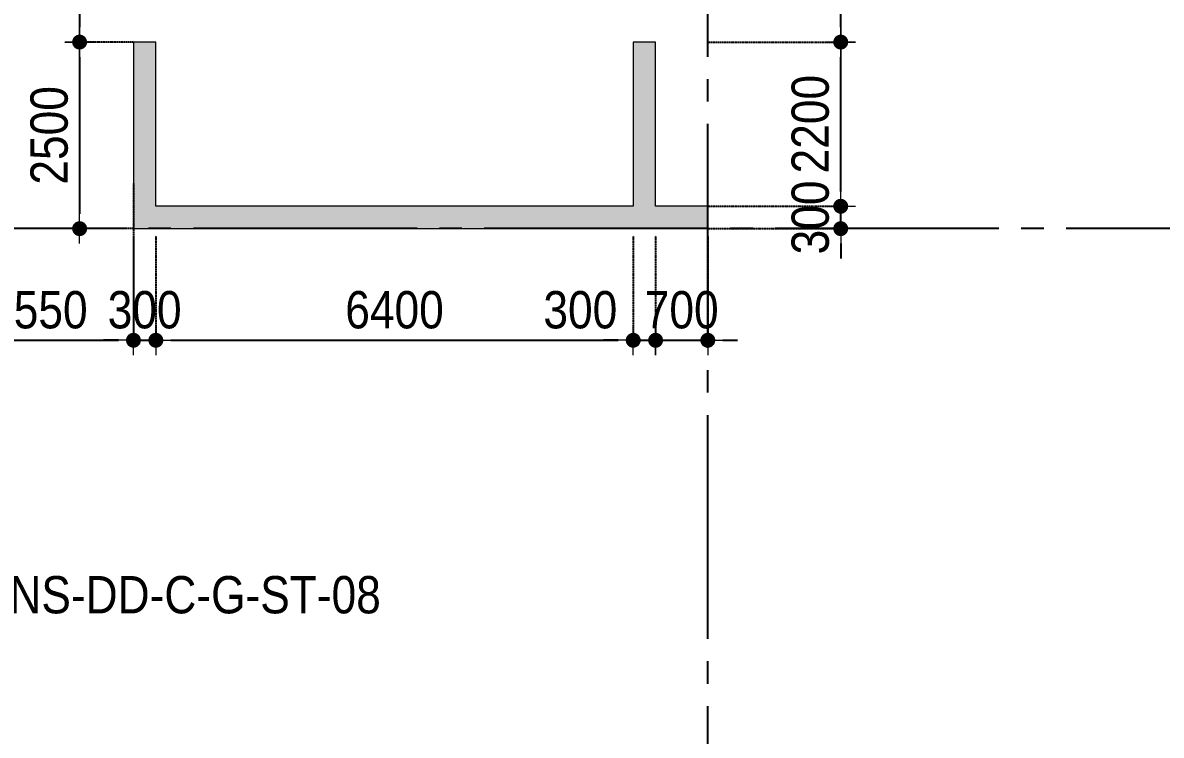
# Model space of a CAD drawing. Header units: millimetres. Extents: x -3973692 to -2843767, y 592734 to 838475.
# Drawn here: x -3670379 to -3655116, y 615443 to 624990 of the extents above; entities that cross this region are included whole.
import ezdxf
from ezdxf.enums import TextEntityAlignment as Align

# ---------------------------------------------------------------- set-up
doc = ezdxf.new("R2010")
doc.units = ezdxf.units.MM
doc.header["$MEASUREMENT"] = 0
doc.header["$PDMODE"] = 3
doc.header["$PDSIZE"] = -20
for name, pattern in [('CHG_XX_Luoi truc$0$MB_Luoi truc$0$Center101', [13, 10, -1, 1, -1]), ('DIVIDE2', [15.875, 6.35, -3.175, 0, -3.175, 0, -3.175]), ('HIDDEN5', [2.8375, 1.25, -1.5875])]:
    doc.linetypes.add(name, pattern=pattern)
doc.layers.get('0').update_dxf_attribs({"lineweight": 9})
doc.layers.get('Defpoints').update_dxf_attribs({"color": 10, "lineweight": 0})
for name, color, linetype, lineweight in [("'S_General_Dim_1", 1, 'Continuous', 18), ("'S_General_Divide_3 Intermediate", 3, 'DIVIDE2', 40), ("'S_General_Text_2_Normal", 2, 'Continuous', 25), ('CHG_XX_Cot_Ham 1$0$Ap0302_PC', 150, 'Continuous', 9), ('CHG_XX_Cot_Ham 1$0$Ap0311_H', 8, 'Continuous', 15), ('KTH', 154, 'Continuous', 9)]:
    doc.layers.add(name, color=color, linetype=linetype, lineweight=lineweight)
for name, color, linetype in [('CHG_XX_Cot_Ham 1$0$mb_cot tang 1-3$0$Concrete Line', 6, 'Continuous'), ('CHG_XX_Luoi truc$0$Grid', 34, 'Continuous'), ('CHG_XX_Luoi truc$0$Grid Line', 251, 'CHG_XX_Luoi truc$0$MB_Luoi truc$0$Center101')]:
    doc.layers.add(name, color=color, linetype=linetype)
doc.styles.add('arial', font='arial.ttf', dxfattribs={"width": 0.85})
doc.styles.add('CHG_XX_Luoi truc$0$MB_Luoi truc$0$Grid A-F$0$VNI-HelveCB', font='')
doc.styles.get('CHG_XX_Luoi truc$0$MB_Luoi truc$0$Grid A-F$0$VNI-HelveCB').set_extended_font_data('VNI-Helve-Condense', bold=True)
doc.dimstyles.new('200', dxfattribs={"dimscale": 200, "dimtxt": 2.5, "dimasz": 1, "dimexe": 0, "dimexo": 0, "dimgap": 0.75, "dimtad": 1, "dimdec": 0, "dimrnd": 10, "dimzin": 9, "dimdsep": 46, "dimtxsty": 'arial', "dimblk1": 'DIMDOT', "dimblk2": 'DIMDOT', "dimsah": 1, "dimcen": 2, "dimdle": 3, "dimclre": 8, "dimclrt": 2, "dimadec": 0, "dimazin": 0, "dimtfac": 1, "dimtdec": 0, "dimtix": 1, "dimtmove": 2, "dimatfit": 3, "dimldrblk": 'DIMPIJL', "dimfxl": 1, "dimtvp": 1.8, "dimtolj": 1, "dimtzin": 0, "dimarcsym": 0})

# ---------------------------------------------------------------- blocks, each defined once
blk = doc.blocks.new('*U2841')
at = {"layer": 'CHG_XX_Luoi truc$0$Grid Line'}
blk.add_line((0, 0), (0, 608), dxfattribs=at)
at = {"layer": 'CHG_XX_Luoi truc$0$Grid', "lineweight": -2, "style": 'CHG_XX_Luoi truc$0$MB_Luoi truc$0$Grid A-F$0$VNI-HelveCB'}
for tag, p in [('GRIDSUB', (0, 617)), ('GRID', (0, -9))]:
    blk.add_attdef(tag, text='', height=5, dxfattribs=at).set_placement(p, align=Align.MIDDLE)
blk = doc.blocks.new('*U2843')
at = {"layer": 'CHG_XX_Luoi truc$0$Grid Line'}
blk.add_line((0, 0), (0, 438), dxfattribs=at)
at = {"layer": 'CHG_XX_Luoi truc$0$Grid', "lineweight": -2, "style": 'CHG_XX_Luoi truc$0$MB_Luoi truc$0$Grid A-F$0$VNI-HelveCB'}
for tag, p in [('GRIDSUB', (0, 447)), ('GRID', (0, -9))]:
    blk.add_attdef(tag, text='', height=5, dxfattribs=at).set_placement(p, align=Align.MIDDLE)
blk = doc.blocks.new('CHG_XX_Luoi truc')
at = {"layer": 'CHG_XX_Luoi truc$0$Grid', "xscale": 300, "yscale": 300, "zscale": 300}
blk.add_blockref('*U2841', (87300, -12747), dxfattribs=at)
at = {"layer": 'CHG_XX_Luoi truc$0$Grid', "xscale": 300.0000000000013, "yscale": 300.0000000000013, "zscale": 300.0000000000013, "rotation": 90}
blk.add_blockref('*U2843', (110703, 12250), dxfattribs=at)
blk = doc.blocks.new('CHG_XX_Cot_Ham 1')
at = {"layer": 'CHG_XX_Cot_Ham 1$0$Ap0302_PC'}
h = blk.add_hatch(color=256, dxfattribs=at)
h.dxf.hatch_style = 1
h.paths.add_polyline_path([(87300, 12550), (86600, 12550), (86600, 14750), (86300, 14750), (86300, 12550), (79900, 12550), (79900, 14750), (79600, 14750), (79600, 12250), (87300, 12250)])
at = {"layer": 'CHG_XX_Cot_Ham 1$0$Ap0311_H'}
h = blk.add_hatch(color=256, dxfattribs=at)
h.dxf.hatch_style = 1
h.paths.add_polyline_path([(99639.2, 163400), (-10900, 163400), (-10900, 85450), (-300, 85450), (-300, 84050), (32350, 84050), (32350, -9000), (103575.5, -9000), (106050, -6022), (106050, 158254.3)])
h.paths.add_polyline_path([(99533.7, 163100), (105750, 158110.4), (105750, 90450), (105650, 90450), (105650, 90450), (105750, 90450), (105750, 13850), (105750, 13825.9), (105750, -5913.6), (103434.7, -8700), (93600, -8700), (32650, -8700), (32650, 84350), (0, 84350), (0, 85750), (-10600, 85750), (-10600, 163100), (93600, 163100)], flags=16)
at = {"layer": 'CHG_XX_Cot_Ham 1$0$Ap0302_PC'}
blk.add_lwpolyline([(79600, 14750), (79600, 12250), (87300, 12250), (87300, 12550), (86600, 12550), (86600, 14750), (86300, 14750), (86300, 12550), (79900, 12550), (79900, 14750), (79600, 14750)], dxfattribs=at)
at = {"layer": 'CHG_XX_Cot_Ham 1$0$mb_cot tang 1-3$0$Concrete Line'}
blk.add_blockref('CHG_XX_Luoi truc', (0, 0), dxfattribs=at)
blk = doc.blocks.new('DIMDOT')
for p, q in [((0, -1), (0, 1)), ((1, 0), (-1, 0))]:
    blk.add_line(p, q)
at = {"const_width": 0.5}
blk.add_lwpolyline([(-0.25, 0, 1), (0.25, 0, 1)], format="xyb", close=True, dxfattribs=at)
blk = doc.blocks.new('*D2006')
at = {"layer": "'S_General_Dim_1", "color": 8, "linetype": 'HIDDEN5', "lineweight": -2, "transparency": 16777216}
for p, q in [((-3668895, 627131), (-3669617, 627131)), ((-3668895, 624731), (-3669617, 624731))]:
    blk.add_line(p, q, dxfattribs=at)
at = {"layer": "'S_General_Dim_1", "color": 0, "lineweight": -2, "transparency": 16777216}
blk.add_line((-3669617, 626931), (-3669617, 624931), dxfattribs=at)
at = {"layer": 'Defpoints', "color": 0, "transparency": 16777216}
for p in [(-3668895, 627131), (-3669617, 624731), (-3668895, 624731)]:
    blk.add_point(p, dxfattribs=at)
at = {"layer": "'S_General_Dim_1", "color": 0, "lineweight": -2, "transparency": 16777216, "xscale": 200, "yscale": 200, "zscale": 200}
for p, rotation in [((-3669617, 627131), 90), ((-3669617, 624731), 270)]:
    blk.add_blockref('DIMDOT', p, dxfattribs=dict(at, rotation=rotation))
at = {"layer": "'S_General_Dim_1", "color": 2, "transparency": 16777216, "insert": (-3670023, 625931), "char_height": 500, "attachment_point": 5, "rotation": 90, "style": 'arial'}
blk.add_mtext('\\A1;2400', dxfattribs=at)
blk = doc.blocks.new('DIMPIJL')
at = {"linetype": 'ByBlock'}
blk.add_solid([(-2.5, 0.417), (-2.5, -0.417), (0, 0)], dxfattribs=at)
blk = doc.blocks.new('*D2007')
at = {"layer": "'S_General_Dim_1", "color": 8, "linetype": 'HIDDEN5', "lineweight": -2, "transparency": 16777216}
for p, q in [((-3668895, 624731), (-3669617, 624731)), ((-3668895, 622231), (-3669617, 622231))]:
    blk.add_line(p, q, dxfattribs=at)
at = {"layer": "'S_General_Dim_1", "color": 0, "lineweight": -2, "transparency": 16777216}
blk.add_line((-3669617, 624531), (-3669617, 622431), dxfattribs=at)
at = {"layer": 'Defpoints', "color": 0, "transparency": 16777216}
for p in [(-3668895, 624731), (-3669617, 622231), (-3668895, 622231)]:
    blk.add_point(p, dxfattribs=at)
at = {"layer": "'S_General_Dim_1", "color": 0, "lineweight": -2, "transparency": 16777216, "xscale": 200, "yscale": 200, "zscale": 200}
for p, rotation in [((-3669617, 624731), 90), ((-3669617, 622231), 270)]:
    blk.add_blockref('DIMDOT', p, dxfattribs=dict(at, rotation=rotation))
at = {"layer": "'S_General_Dim_1", "color": 2, "transparency": 16777216, "insert": (-3670023, 623481), "char_height": 500, "attachment_point": 5, "rotation": 90, "style": 'arial'}
blk.add_mtext('\\A1;2500', dxfattribs=at)
blk = doc.blocks.new('*D1998')
at = {"layer": "'S_General_Dim_1", "color": 8, "linetype": 'HIDDEN5', "lineweight": -2, "transparency": 16777216}
for p, q in [((-3668895, 622135), (-3668895, 620735)), ((-3668595, 622135), (-3668595, 620735))]:
    blk.add_line(p, q, dxfattribs=at)
at = {"layer": "'S_General_Dim_1", "color": 0, "lineweight": -2, "transparency": 16777216}
for p, q in [((-3669095, 620735), (-3669295, 620735)), ((-3668895, 620735), (-3668595, 620735)), ((-3668395, 620735), (-3668195, 620735))]:
    blk.add_line(p, q, dxfattribs=at)
at = {"layer": 'Defpoints', "color": 0, "transparency": 16777216}
for p in [(-3668895, 622135), (-3668595, 622135), (-3668595, 620735)]:
    blk.add_point(p, dxfattribs=at)
at = {"layer": "'S_General_Dim_1", "color": 0, "lineweight": -2, "transparency": 16777216, "xscale": 200, "yscale": 200, "zscale": 200}
blk.add_blockref('DIMDOT', (-3668895, 620735), dxfattribs=at)
at = {"layer": "'S_General_Dim_1", "color": 0, "lineweight": -2, "transparency": 16777216, "xscale": 200, "yscale": 200, "zscale": 200, "rotation": 180}
blk.add_blockref('DIMDOT', (-3668595, 620735), dxfattribs=at)
at = {"layer": "'S_General_Dim_1", "color": 2, "transparency": 16777216, "insert": (-3668745, 621141), "char_height": 500, "attachment_point": 5, "style": 'arial'}
blk.add_mtext('\\A1;300', dxfattribs=at)
blk = doc.blocks.new('*D1999')
at = {"layer": "'S_General_Dim_1", "color": 8, "linetype": 'HIDDEN5', "lineweight": -2, "transparency": 16777216}
for p, q in [((-3668595, 622135), (-3668595, 620735)), ((-3662195, 622135), (-3662195, 620735))]:
    blk.add_line(p, q, dxfattribs=at)
at = {"layer": "'S_General_Dim_1", "color": 0, "lineweight": -2, "transparency": 16777216}
blk.add_line((-3668395, 620735), (-3662395, 620735), dxfattribs=at)
at = {"layer": 'Defpoints', "color": 0, "transparency": 16777216}
for p in [(-3668595, 622135), (-3662195, 622135), (-3662195, 620735)]:
    blk.add_point(p, dxfattribs=at)
at = {"layer": "'S_General_Dim_1", "color": 0, "lineweight": -2, "transparency": 16777216, "xscale": 200, "yscale": 200, "zscale": 200, "rotation": 180}
blk.add_blockref('DIMDOT', (-3668595, 620735), dxfattribs=at)
at = {"layer": "'S_General_Dim_1", "color": 0, "lineweight": -2, "transparency": 16777216, "xscale": 200, "yscale": 200, "zscale": 200}
blk.add_blockref('DIMDOT', (-3662195, 620735), dxfattribs=at)
at = {"layer": "'S_General_Dim_1", "color": 2, "transparency": 16777216, "insert": (-3665395, 621141), "char_height": 500, "attachment_point": 5, "style": 'arial'}
blk.add_mtext('\\A1;6400', dxfattribs=at)
blk = doc.blocks.new('*D2000')
at = {"layer": "'S_General_Dim_1", "color": 8, "linetype": 'HIDDEN5', "lineweight": -2, "transparency": 16777216}
for p, q in [((-3662195, 622135), (-3662195, 620735)), ((-3661895, 622135), (-3661895, 620735))]:
    blk.add_line(p, q, dxfattribs=at)
at = {"layer": "'S_General_Dim_1", "color": 0, "lineweight": -2, "transparency": 16777216}
for p, q in [((-3662395, 620735), (-3662595, 620735)), ((-3662195, 620735), (-3661895, 620735)), ((-3661695, 620735), (-3661495, 620735))]:
    blk.add_line(p, q, dxfattribs=at)
at = {"layer": 'Defpoints', "color": 0, "transparency": 16777216}
for p in [(-3662195, 622135), (-3661895, 622135), (-3661895, 620735)]:
    blk.add_point(p, dxfattribs=at)
at = {"layer": "'S_General_Dim_1", "color": 0, "lineweight": -2, "transparency": 16777216, "xscale": 200, "yscale": 200, "zscale": 200}
blk.add_blockref('DIMDOT', (-3662195, 620735), dxfattribs=at)
at = {"layer": "'S_General_Dim_1", "color": 0, "lineweight": -2, "transparency": 16777216, "xscale": 200, "yscale": 200, "zscale": 200, "rotation": 180}
blk.add_blockref('DIMDOT', (-3661895, 620735), dxfattribs=at)
at = {"layer": "'S_General_Dim_1", "color": 2, "transparency": 16777216, "insert": (-3662904, 621141), "char_height": 500, "attachment_point": 5, "style": 'arial'}
blk.add_mtext('\\A1;300', dxfattribs=at)
blk = doc.blocks.new('*D2001')
at = {"layer": "'S_General_Dim_1", "color": 8, "linetype": 'HIDDEN5', "lineweight": -2, "transparency": 16777216}
for p, q in [((-3661895, 622135), (-3661895, 620735)), ((-3661195, 622135), (-3661195, 620735))]:
    blk.add_line(p, q, dxfattribs=at)
at = {"layer": "'S_General_Dim_1", "color": 0, "lineweight": -2, "transparency": 16777216}
for p, q in [((-3662095, 620735), (-3662295, 620735)), ((-3661895, 620735), (-3661195, 620735)), ((-3660995, 620735), (-3660795, 620735))]:
    blk.add_line(p, q, dxfattribs=at)
at = {"layer": 'Defpoints', "color": 0, "transparency": 16777216}
for p in [(-3661895, 622135), (-3661195, 622135), (-3661195, 620735)]:
    blk.add_point(p, dxfattribs=at)
at = {"layer": "'S_General_Dim_1", "color": 0, "lineweight": -2, "transparency": 16777216, "xscale": 200, "yscale": 200, "zscale": 200}
blk.add_blockref('DIMDOT', (-3661895, 620735), dxfattribs=at)
at = {"layer": "'S_General_Dim_1", "color": 0, "lineweight": -2, "transparency": 16777216, "xscale": 200, "yscale": 200, "zscale": 200, "rotation": 180}
blk.add_blockref('DIMDOT', (-3661195, 620735), dxfattribs=at)
at = {"layer": "'S_General_Dim_1", "color": 2, "transparency": 16777216, "insert": (-3661545, 621141), "char_height": 500, "attachment_point": 5, "style": 'arial'}
blk.add_mtext('\\A1;700', dxfattribs=at)
blk = doc.blocks.new('*D2002')
at = {"layer": "'S_General_Dim_1", "color": 0, "lineweight": -2, "transparency": 16777216}
for p, q in [((-3659413, 622731), (-3659413, 622931)), ((-3659413, 622231), (-3659413, 622531)), ((-3659413, 622031), (-3659413, 621831))]:
    blk.add_line(p, q, dxfattribs=at)
at = {"layer": "'S_General_Dim_1", "color": 8, "linetype": 'HIDDEN5', "lineweight": -2, "transparency": 16777216}
for p, q in [((-3661195, 622531), (-3659413, 622531)), ((-3661195, 622231), (-3659413, 622231))]:
    blk.add_line(p, q, dxfattribs=at)
at = {"layer": 'Defpoints', "color": 0, "transparency": 16777216}
for p in [(-3661195, 622531), (-3659413, 622531), (-3661195, 622231)]:
    blk.add_point(p, dxfattribs=at)
at = {"layer": "'S_General_Dim_1", "color": 0, "lineweight": -2, "transparency": 16777216, "xscale": 200, "yscale": 200, "zscale": 200}
for p, rotation in [((-3659413, 622531), 270), ((-3659413, 622231), 90)]:
    blk.add_blockref('DIMDOT', p, dxfattribs=dict(at, rotation=rotation))
at = {"layer": "'S_General_Dim_1", "color": 2, "transparency": 16777216, "insert": (-3659819, 622381), "char_height": 500, "attachment_point": 5, "rotation": 90, "style": 'arial'}
blk.add_mtext('\\A1;300', dxfattribs=at)
blk = doc.blocks.new('*D2003')
at = {"layer": "'S_General_Dim_1", "color": 8, "linetype": 'HIDDEN5', "lineweight": -2, "transparency": 16777216}
for p, q in [((-3661195, 624731), (-3659413, 624731)), ((-3661195, 622531), (-3659413, 622531))]:
    blk.add_line(p, q, dxfattribs=at)
at = {"layer": "'S_General_Dim_1", "color": 0, "lineweight": -2, "transparency": 16777216}
blk.add_line((-3659413, 622731), (-3659413, 624531), dxfattribs=at)
at = {"layer": 'Defpoints', "color": 0, "transparency": 16777216}
for p in [(-3661195, 624731), (-3659413, 624731), (-3661195, 622531)]:
    blk.add_point(p, dxfattribs=at)
at = {"layer": "'S_General_Dim_1", "color": 0, "lineweight": -2, "transparency": 16777216, "xscale": 200, "yscale": 200, "zscale": 200}
for p, rotation in [((-3659413, 624731), 90), ((-3659413, 622531), 270)]:
    blk.add_blockref('DIMDOT', p, dxfattribs=dict(at, rotation=rotation))
at = {"layer": "'S_General_Dim_1", "color": 2, "transparency": 16777216, "insert": (-3659819, 623631), "char_height": 500, "attachment_point": 5, "rotation": 90, "style": 'arial'}
blk.add_mtext('\\A1;2200', dxfattribs=at)
blk = doc.blocks.new('*D2004')
at = {"layer": "'S_General_Dim_1", "color": 8, "linetype": 'HIDDEN5', "lineweight": -2, "transparency": 16777216}
for p, q in [((-3661195, 627131), (-3659413, 627131)), ((-3661195, 624731), (-3659413, 624731))]:
    blk.add_line(p, q, dxfattribs=at)
at = {"layer": "'S_General_Dim_1", "color": 0, "lineweight": -2, "transparency": 16777216}
blk.add_line((-3659413, 624931), (-3659413, 626931), dxfattribs=at)
at = {"layer": 'Defpoints', "color": 0, "transparency": 16777216}
for p in [(-3661195, 627131), (-3659413, 627131), (-3661195, 624731)]:
    blk.add_point(p, dxfattribs=at)
at = {"layer": "'S_General_Dim_1", "color": 0, "lineweight": -2, "transparency": 16777216, "xscale": 200, "yscale": 200, "zscale": 200}
for p, rotation in [((-3659413, 627131), 90), ((-3659413, 624731), 270)]:
    blk.add_blockref('DIMDOT', p, dxfattribs=dict(at, rotation=rotation))
at = {"layer": "'S_General_Dim_1", "color": 2, "transparency": 16777216, "insert": (-3659819, 625931), "char_height": 500, "attachment_point": 5, "rotation": 90, "style": 'arial'}
blk.add_mtext('\\A1;2400', dxfattribs=at)
blk = doc.blocks.new('CT')
at = {"layer": "'S_General_Text_2_Normal", "ltscale": 1500, "style": 'arial', "width": 0.85}
blk.add_text('Xem bản vẽ CHGII- NS-DD-C-G-ST-08', height=500, dxfattribs=at).set_placement((72592, 7595), align=Align.TOP_LEFT)
blk = doc.blocks.new('*D2613')
at = {"layer": 'Defpoints', "color": 0, "transparency": 16777216}
for p in [(-3671445, 622835), (-3668895, 622835), (-3668895, 620735)]:
    blk.add_point(p, dxfattribs=at)
at = {"layer": 'KTH', "color": 8, "linetype": 'HIDDEN5', "lineweight": -2, "transparency": 16777216}
for p, q in [((-3671445, 622835), (-3671445, 620735)), ((-3668895, 622835), (-3668895, 620735))]:
    blk.add_line(p, q, dxfattribs=at)
at = {"layer": 'KTH', "color": 0, "lineweight": -2, "transparency": 16777216}
blk.add_line((-3671245, 620735), (-3669095, 620735), dxfattribs=at)
at = {"layer": 'KTH', "color": 0, "lineweight": -2, "transparency": 16777216, "xscale": 200, "yscale": 200, "zscale": 200, "rotation": 180}
blk.add_blockref('DIMDOT', (-3671445, 620735), dxfattribs=at)
at = {"layer": 'KTH', "color": 0, "lineweight": -2, "transparency": 16777216, "xscale": 200, "yscale": 200, "zscale": 200}
blk.add_blockref('DIMDOT', (-3668895, 620735), dxfattribs=at)
at = {"layer": 'KTH', "color": 2, "transparency": 16777216, "insert": (-3670170, 621141), "char_height": 500, "attachment_point": 5, "style": 'arial'}
blk.add_mtext('\\A1;2550', dxfattribs=at)

msp = doc.modelspace()

# ---------------------------------------------------------------- block references
at = {"layer": "'S_General_Divide_3 Intermediate"}
for name in ['CHG_XX_Cot_Ham 1', 'CT']:
    msp.add_blockref(name, (-3748495.2, 609981), dxfattribs=at)

# ---------------------------------------------------------------- dimensions: what is measured, and where the dimension line sits
at = {"layer": "'S_General_Dim_1"}
for base, p1, p2, picture, middle in [((-3669617.5, 624731), (-3668895.2, 627131), (-3668895.2, 624731), '*D2006', (-3670022.8, 625931)), ((-3659413.3, 627131), (-3661195.2, 624731), (-3661195.2, 627131), '*D2004', (-3659818.6, 625931)), ((-3669617.5, 622231), (-3668895.2, 624731), (-3668895.2, 622231), '*D2007', (-3670022.8, 623481)), ((-3659413.3, 624731), (-3661195.2, 622531), (-3661195.2, 624731), '*D2003', (-3659818.6, 623631)), ((-3659413.3, 622531), (-3661195.2, 622231), (-3661195.2, 622531), '*D2002', (-3659818.7, 622381))]:
    dim = msp.add_linear_dim(base=base, p1=p1, p2=p2, angle=90, dimstyle='200', dxfattribs=at)
    dim.commit()
    dim.dimension.update_dxf_attribs({"geometry": picture, "text_midpoint": middle})
for base, p1, p2, picture, middle in [((-3668595.2, 620735.3), (-3668895.2, 622135.3), (-3668595.2, 622135.3), '*D1998', (-3668745.2, 621140.8)), ((-3662195.2, 620735.3), (-3668595.2, 622135.3), (-3662195.2, 622135.3), '*D1999', (-3665395.2, 621140.6)), ((-3661195.2, 620735.3), (-3661895.2, 622135.3), (-3661195.2, 622135.3), '*D2001', (-3661545.2, 621140.6))]:
    dim = msp.add_linear_dim(base=base, p1=p1, p2=p2, dimstyle='200', dxfattribs=at)
    dim.commit()
    dim.dimension.update_dxf_attribs({"geometry": picture, "text_midpoint": middle})
dim = msp.add_linear_dim(base=(-3661895.2, 620735.3), p1=(-3662195.2, 622135.3), p2=(-3661895.2, 622135.3), dimstyle='200', dxfattribs=at)
dim.commit()
dim.dimension.update_dxf_attribs({"geometry": '*D2000', "text_midpoint": (-3662903.9, 621140.8), "dimtype": 160})
at = {"layer": 'KTH'}
dim = msp.add_linear_dim(base=(-3668895.2, 620735.3), p1=(-3671445.2, 622835.3), p2=(-3668895.2, 622835.3), dimstyle='200', dxfattribs=at)
dim.commit()
dim.dimension.update_dxf_attribs({"geometry": '*D2613', "text_midpoint": (-3670170.2, 621140.6)})

doc.saveas('drawing.dxf')
